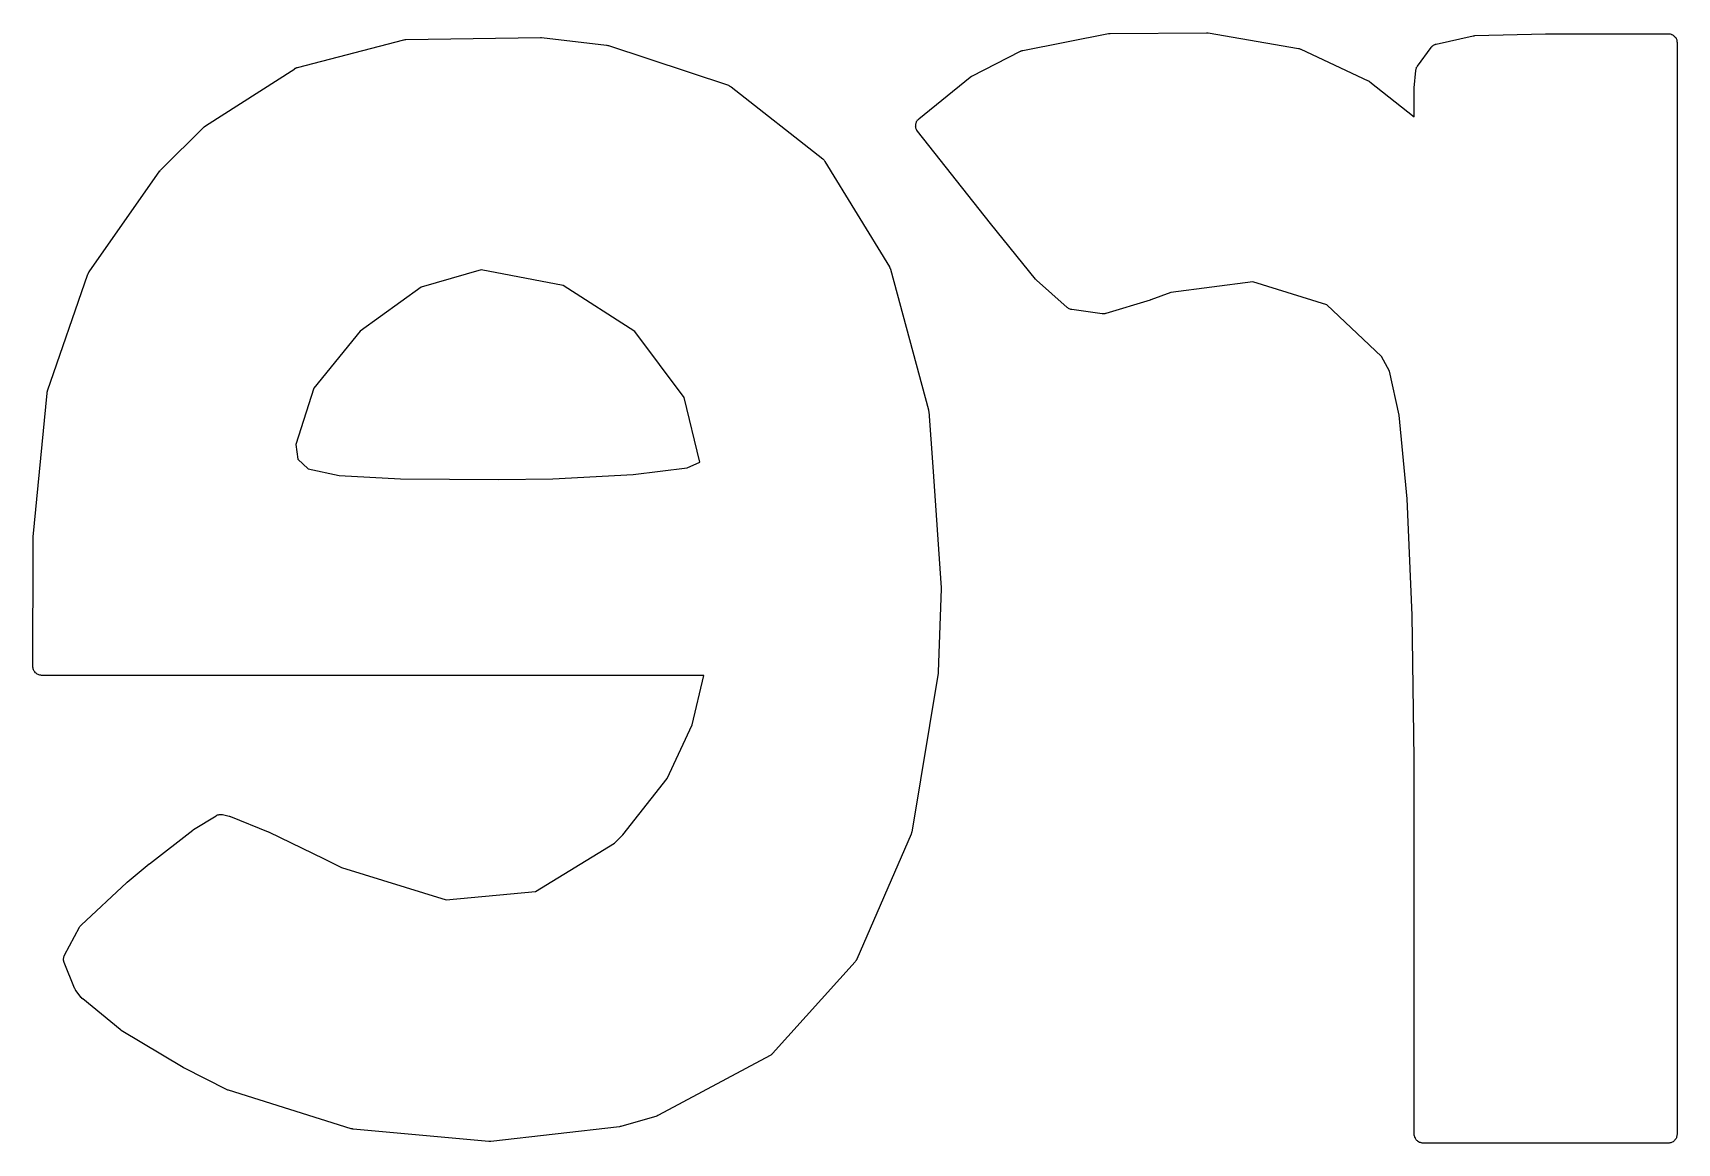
# Model space of a CAD drawing. Extents: x 69 to 230, y -100 to -50.
# Drawn here: x 76.757 to 77.685, y -99.623 to -98.996 of the extents above; entities that cross this region are included whole.
import ezdxf

# ---------------------------------------------------------------- set-up
doc = ezdxf.new("R2010")
doc.units = 0
doc.layers.add('BLACK', color=7, linetype='CONTINUOUS')

msp = doc.modelspace()

# ---------------------------------------------------------------- linework, layer by layer
at = {"layer": 'BLACK', "linetype": 'CONTINUOUS'}
for p, q in [((77.3154, -99.0061), (77.3638, -98.9966)), ((77.3638, -98.9966), (77.3643, -98.9965)), ((77.3638, -98.9966), (77.3638, -98.9966)), ((77.3643, -98.9965), (77.3647, -98.9965)), ((77.3647, -98.9965), (77.4192, -98.9962)), ((77.4192, -98.9962), (77.4193, -98.9962)), ((77.4193, -98.9962), (77.4197, -98.9962)), ((77.4197, -98.9962), (77.4201, -98.9962)), ((77.4201, -98.9962), (77.4711, -99.005)), ((77.5705, -98.9977), (77.6104, -98.9967)), ((77.6104, -98.9967), (77.6105, -98.9967)), ((77.6105, -98.9967), (77.6105, -98.9967)), ((77.6105, -98.9967), (77.6105, -98.9967)), ((77.6105, -98.9967), (77.6798, -98.9967)), ((77.6798, -98.9967), (77.6803, -98.9967)), ((77.6803, -98.9967), (77.6807, -98.9968)), ((77.6807, -98.9968), (77.6807, -98.9968)), ((77.6807, -98.9968), (77.6807, -98.9968)), ((77.6807, -98.9968), (77.6813, -98.997)), ((77.6813, -98.997), (77.6816, -98.9971)), ((77.6816, -98.9971), (77.6817, -98.9971)), ((77.6817, -98.9971), (77.6817, -98.9971)), ((77.6817, -98.9971), (77.6821, -98.9973)), ((77.6821, -98.9973), (77.6825, -98.9975)), ((77.6825, -98.9975), (77.6825, -98.9975)), ((77.6825, -98.9975), (77.6825, -98.9976)), ((77.6825, -98.9976), (77.6829, -98.9979)), ((76.9061, -99.0158), (76.9662, -99.0001)), ((76.9662, -99.0001), (76.9662, -99.0001)), ((76.9662, -99.0001), (76.9663, -99.0001)), ((76.9663, -99.0001), (76.9664, -99.0001)), ((76.9664, -99.0001), (76.9668, -99)), ((76.9668, -99), (76.9672, -99)), ((76.9672, -99), (76.9673, -99)), ((76.9673, -99), (77.0433, -98.9989)), ((76.9673, -99), (76.9673, -99)), ((77.0433, -98.9989), (77.0433, -98.9989)), ((77.0433, -98.9989), (77.0436, -98.9989)), ((77.0436, -98.9989), (77.0439, -98.9989)), ((77.0439, -98.9989), (77.0806, -99.0032)), ((77.0806, -99.0032), (77.0807, -99.0032)), ((77.0807, -99.0032), (77.0812, -99.0033)), ((77.0812, -99.0033), (77.0816, -99.0034)), ((77.0816, -99.0034), (77.0816, -99.0034)), ((77.0816, -99.0034), (77.0816, -99.0034)), ((77.0816, -99.0034), (77.1493, -99.0258)), ((77.2866, -99.0207), (77.3141, -99.0066)), ((77.3141, -99.0066), (77.3142, -99.0065)), ((77.3142, -99.0065), (77.3143, -99.0065)), ((77.3143, -99.0065), (77.3145, -99.0064)), ((77.3145, -99.0064), (77.3148, -99.0063)), ((77.3148, -99.0063), (77.3151, -99.0062)), ((77.3151, -99.0062), (77.3153, -99.0062)), ((77.3153, -99.0062), (77.3154, -99.0061)), ((77.4711, -99.005), (77.4712, -99.005)), ((77.4712, -99.005), (77.4713, -99.0051)), ((77.4713, -99.0051), (77.4715, -99.0051)), ((77.4715, -99.0051), (77.4718, -99.0052)), ((77.4718, -99.0052), (77.4721, -99.0053)), ((77.4721, -99.0053), (77.4722, -99.0054)), ((77.4722, -99.0054), (77.4724, -99.0054)), ((77.4724, -99.0054), (77.5104, -99.0232)), ((77.5382, -99.0149), (77.5459, -99.0044)), ((77.5459, -99.0043), (77.5461, -99.0041)), ((77.5459, -99.0044), (77.5459, -99.0043)), ((77.5461, -99.0041), (77.5463, -99.0039)), ((77.5463, -99.0039), (77.5464, -99.0038)), ((77.5464, -99.0038), (77.5466, -99.0036)), ((77.5466, -99.0036), (77.5468, -99.0034)), ((77.5468, -99.0034), (77.547, -99.0033)), ((77.547, -99.0033), (77.5472, -99.0032)), ((77.5472, -99.0032), (77.5473, -99.0031)), ((77.5473, -99.0031), (77.5476, -99.0029)), ((77.5476, -99.0029), (77.5479, -99.0028)), ((77.5479, -99.0028), (77.5481, -99.0027)), ((77.5481, -99.0027), (77.5482, -99.0026)), ((77.5482, -99.0026), (77.5485, -99.0026)), ((77.5485, -99.0026), (77.5488, -99.0025)), ((77.5488, -99.0025), (77.5696, -98.9978)), ((77.5696, -98.9978), (77.5696, -98.9978)), ((77.5696, -98.9978), (77.5696, -98.9978)), ((77.5696, -98.9978), (77.5696, -98.9978)), ((77.5696, -98.9978), (77.5696, -98.9978)), ((77.5696, -98.9978), (77.5701, -98.9978)), ((77.5701, -98.9978), (77.5705, -98.9977)), ((77.6829, -98.9979), (77.6833, -98.9982)), ((77.6833, -98.9982), (77.6833, -98.9982)), ((77.6833, -98.9982), (77.6833, -98.9982)), ((77.6833, -98.9982), (77.6835, -98.9985)), ((77.6835, -98.9985), (77.6839, -98.9989)), ((77.6839, -98.9989), (77.6839, -98.9989)), ((77.6839, -98.9989), (77.6839, -98.9989)), ((77.6839, -98.9989), (77.6841, -98.9993)), ((77.6841, -98.9993), (77.6843, -98.9998)), ((77.6843, -98.9998), (77.6843, -98.9998)), ((77.6843, -98.9998), (77.6843, -98.9998)), ((77.6843, -98.9998), (77.6845, -99.0002)), ((77.6845, -99.0002), (77.6846, -99.0007)), ((77.6846, -99.0007), (77.6846, -99.0007)), ((77.6846, -99.0007), (77.6846, -99.0007)), ((77.6846, -99.0007), (77.6846, -99.0011)), ((77.6846, -99.0011), (77.6847, -99.0017)), ((77.6847, -99.0017), (77.6847, -99.6179)), ((76.9047, -99.0163), (76.9049, -99.0162)), ((76.9049, -99.0162), (76.9051, -99.0161)), ((76.9051, -99.0161), (76.9054, -99.016)), ((76.9054, -99.016), (76.9056, -99.0159)), ((76.9056, -99.0159), (76.9058, -99.0158)), ((76.9058, -99.0158), (76.9061, -99.0158)), ((77.5374, -99.0164), (77.5376, -99.0161)), ((77.5376, -99.0161), (77.5377, -99.0157)), ((77.5377, -99.0156), (77.5378, -99.0155)), ((77.5377, -99.0157), (77.5377, -99.0156)), ((77.5378, -99.0155), (77.538, -99.0152)), ((77.538, -99.0152), (77.5382, -99.0149)), ((76.8543, -99.0486), (76.9046, -99.0164)), ((76.9046, -99.0164), (76.9047, -99.0163)), ((77.2568, -99.0447), (77.2857, -99.0212)), ((77.2857, -99.0212), (77.2858, -99.0212)), ((77.2858, -99.0212), (77.2865, -99.0207)), ((77.2865, -99.0207), (77.2866, -99.0207)), ((77.2866, -99.0207), (77.2866, -99.0207)), ((77.2866, -99.0207), (77.2866, -99.0207)), ((77.2866, -99.0207), (77.2866, -99.0207)), ((77.5104, -99.0232), (77.5104, -99.0232)), ((77.5104, -99.0232), (77.5105, -99.0233)), ((77.5105, -99.0233), (77.5105, -99.0233)), ((77.5105, -99.0233), (77.5109, -99.0235)), ((77.5109, -99.0235), (77.5113, -99.0238)), ((77.5113, -99.0238), (77.5113, -99.0238)), ((77.5113, -99.0238), (77.5113, -99.0238)), ((77.5113, -99.0238), (77.5364, -99.0435)), ((77.5364, -99.0273), (77.5372, -99.0174)), ((77.5372, -99.0174), (77.5373, -99.017)), ((77.5372, -99.0174), (77.5372, -99.0174)), ((77.5373, -99.017), (77.5374, -99.0167)), ((77.5374, -99.0165), (77.5374, -99.0164)), ((77.5374, -99.0167), (77.5374, -99.0165)), ((77.1493, -99.0258), (77.1493, -99.0258)), ((77.1493, -99.0258), (77.1497, -99.026)), ((77.1497, -99.026), (77.15, -99.0261)), ((77.15, -99.0261), (77.1501, -99.0262)), ((77.1501, -99.0262), (77.1502, -99.0262)), ((77.1502, -99.0262), (77.1505, -99.0264)), ((77.1505, -99.0264), (77.1508, -99.0266)), ((77.1508, -99.0266), (77.2026, -99.0673)), ((77.5364, -99.0275), (77.5364, -99.0273)), ((77.5364, -99.0277), (77.5364, -99.0275)), ((77.5364, -99.0435), (77.5364, -99.0277)), ((76.8291, -99.0734), (76.8535, -99.0493)), ((76.8535, -99.0492), (76.8543, -99.0486)), ((76.8535, -99.0493), (76.8535, -99.0492)), ((76.8543, -99.0486), (76.8543, -99.0486)), ((77.2549, -99.0489), (77.255, -99.0485)), ((77.255, -99.049), (77.2549, -99.0489)), ((77.255, -99.0479), (77.2551, -99.0475)), ((77.255, -99.048), (77.255, -99.0479)), ((77.255, -99.0485), (77.255, -99.048)), ((77.255, -99.048), (77.255, -99.048)), ((77.255, -99.0494), (77.255, -99.049)), ((77.255, -99.049), (77.255, -99.049)), ((77.2551, -99.0499), (77.255, -99.0494)), ((77.2551, -99.0475), (77.2552, -99.0471)), ((77.2551, -99.05), (77.2551, -99.0499)), ((77.2551, -99.0499), (77.2551, -99.0499)), ((77.2553, -99.0503), (77.2551, -99.05)), ((77.2552, -99.047), (77.2554, -99.0466)), ((77.2552, -99.0471), (77.2552, -99.047)), ((77.2552, -99.047), (77.2552, -99.047)), ((77.2555, -99.0508), (77.2553, -99.0503)), ((77.2554, -99.0466), (77.2555, -99.0462)), ((77.2555, -99.0462), (77.2556, -99.0461)), ((77.2555, -99.0509), (77.2555, -99.0508)), ((77.2555, -99.0508), (77.2555, -99.0508)), ((77.2557, -99.0512), (77.2555, -99.0509)), ((77.2556, -99.0461), (77.2558, -99.0457)), ((77.2556, -99.0461), (77.2556, -99.0461)), ((77.256, -99.0516), (77.2557, -99.0512)), ((77.2558, -99.0457), (77.2561, -99.0454)), ((77.256, -99.0517), (77.256, -99.0516)), ((77.2972, -99.1037), (77.256, -99.0517)), ((77.2561, -99.0454), (77.2561, -99.0453)), ((77.2561, -99.0453), (77.2562, -99.0453)), ((77.2562, -99.0453), (77.2565, -99.045)), ((77.2565, -99.045), (77.2568, -99.0447)), ((77.2026, -99.0673), (77.2027, -99.0674)), ((77.2027, -99.0674), (77.2029, -99.0676)), ((77.2029, -99.0676), (77.2032, -99.0679)), ((77.2032, -99.0679), (77.2033, -99.068)), ((77.2033, -99.068), (77.2034, -99.0681)), ((77.2034, -99.0681), (77.2036, -99.0684)), ((77.2036, -99.0684), (77.2038, -99.0687)), ((77.2038, -99.0687), (77.2402, -99.1283)), ((76.7886, -99.131), (76.8285, -99.0741)), ((76.8285, -99.0741), (76.8286, -99.074)), ((76.8286, -99.074), (76.8288, -99.0737)), ((76.8288, -99.0737), (76.8291, -99.0734)), ((77.3226, -99.1352), (77.2972, -99.1037)), ((77.2972, -99.1037), (77.2972, -99.1037)), ((77.2972, -99.1037), (77.2972, -99.1037)), ((76.765, -99.1983), (76.7879, -99.1323)), ((76.7879, -99.1323), (76.788, -99.1322)), ((76.788, -99.132), (76.7881, -99.1319)), ((76.788, -99.1322), (76.788, -99.132)), ((76.7881, -99.1319), (76.7882, -99.1316)), ((76.7882, -99.1316), (76.7884, -99.1313)), ((76.7884, -99.1313), (76.7885, -99.1312)), ((76.7885, -99.1312), (76.7886, -99.131)), ((77.0097, -99.1299), (76.976, -99.1398)), ((77.0561, -99.1388), (77.0097, -99.1299)), ((77.2402, -99.1283), (77.2403, -99.1284)), ((77.2403, -99.1284), (77.2403, -99.1286)), ((77.2403, -99.1286), (77.2404, -99.1287)), ((77.2404, -99.1287), (77.2405, -99.129)), ((77.2405, -99.129), (77.2407, -99.1293)), ((77.2407, -99.1293), (77.2407, -99.1295)), ((77.2407, -99.1295), (77.2408, -99.1296)), ((77.2408, -99.1296), (77.2622, -99.2089)), ((77.3229, -99.1355), (77.3226, -99.1352)), ((77.3231, -99.1358), (77.3229, -99.1355)), ((77.3232, -99.1358), (77.3231, -99.1358)), ((77.3404, -99.1512), (77.3232, -99.1358)), ((77.4453, -99.1367), (77.3989, -99.1428)), ((77.4871, -99.1496), (77.4453, -99.1367)), ((76.976, -99.1398), (76.9415, -99.1646)), ((77.0965, -99.1647), (77.0561, -99.1388)), ((77.3989, -99.1428), (77.3877, -99.1469)), ((77.3408, -99.1514), (77.3404, -99.1512)), ((77.3412, -99.1517), (77.3408, -99.1514)), ((77.3416, -99.1519), (77.3412, -99.1517)), ((77.3412, -99.1517), (77.3412, -99.1517)), ((77.3412, -99.1517), (77.3412, -99.1517)), ((77.3421, -99.1521), (77.3416, -99.1519)), ((77.3425, -99.1523), (77.3421, -99.1521)), ((77.3421, -99.1521), (77.3421, -99.1521)), ((77.3421, -99.1521), (77.3421, -99.1521)), ((77.343, -99.1524), (77.3425, -99.1523)), ((77.3431, -99.1524), (77.343, -99.1524)), ((77.3602, -99.1547), (77.3431, -99.1524)), ((77.3431, -99.1524), (77.3431, -99.1524)), ((77.3431, -99.1524), (77.3431, -99.1524)), ((77.3431, -99.1524), (77.3431, -99.1524)), ((77.3603, -99.1547), (77.3602, -99.1547)), ((77.3608, -99.1548), (77.3603, -99.1547)), ((77.3603, -99.1547), (77.3603, -99.1547)), ((77.3612, -99.1548), (77.3608, -99.1548)), ((77.3613, -99.1548), (77.3612, -99.1548)), ((77.3617, -99.1547), (77.3613, -99.1548)), ((77.3613, -99.1548), (77.3613, -99.1548)), ((77.3622, -99.1546), (77.3617, -99.1547)), ((77.3623, -99.1546), (77.3622, -99.1546)), ((77.3622, -99.1546), (77.3622, -99.1546)), ((77.3874, -99.147), (77.3623, -99.1546)), ((77.3623, -99.1546), (77.3623, -99.1546)), ((77.3875, -99.147), (77.3874, -99.147)), ((77.3876, -99.1469), (77.3875, -99.147)), ((77.3877, -99.1469), (77.3876, -99.1469)), ((77.5179, -99.1788), (77.4871, -99.1496)), ((76.9415, -99.1646), (76.9154, -99.1968)), ((77.1244, -99.202), (77.0965, -99.1647)), ((77.5224, -99.1872), (77.5179, -99.1788)), ((77.5279, -99.212), (77.5224, -99.1872)), ((76.7569, -99.2807), (76.7648, -99.1995)), ((76.7648, -99.1993), (76.7649, -99.1989)), ((76.7648, -99.1994), (76.7648, -99.1993)), ((76.7648, -99.1993), (76.7648, -99.1993)), ((76.7648, -99.1995), (76.7648, -99.1994)), ((76.7649, -99.1989), (76.765, -99.1985)), ((76.765, -99.1984), (76.765, -99.1983)), ((76.765, -99.1985), (76.765, -99.1984)), ((76.9154, -99.1968), (76.9052, -99.2286)), ((77.1332, -99.2385), (77.1244, -99.202)), ((77.2622, -99.2089), (77.2622, -99.209)), ((77.2622, -99.209), (77.2623, -99.2095)), ((77.2623, -99.2095), (77.2624, -99.2099)), ((77.2624, -99.2099), (77.2646, -99.2411)), ((77.5323, -99.2592), (77.5279, -99.212)), ((76.9052, -99.2286), (76.9064, -99.2368)), ((76.9064, -99.2368), (76.9122, -99.2422)), ((77.126, -99.2416), (77.1332, -99.2385)), ((76.9122, -99.2422), (76.9296, -99.246)), ((76.9296, -99.246), (76.9642, -99.2478)), ((76.9642, -99.2478), (77.0195, -99.2482)), ((77.0195, -99.2482), (77.0503, -99.2478)), ((77.0503, -99.2478), (77.0956, -99.2454)), ((77.0956, -99.2454), (77.126, -99.2416)), ((77.2646, -99.2411), (77.2693, -99.3094)), ((77.5352, -99.3249), (77.5323, -99.2592)), ((76.7569, -99.2809), (76.7569, -99.2807)), ((76.7569, -99.2811), (76.7569, -99.2809)), ((76.7569, -99.2812), (76.7569, -99.2811)), ((76.7569, -99.2877), (76.7569, -99.2812)), ((76.7568, -99.3538), (76.7569, -99.2877)), ((76.7569, -99.2877), (76.7569, -99.2877)), ((77.2694, -99.3099), (77.2677, -99.3569)), ((77.2693, -99.3094), (77.2693, -99.3095)), ((77.2693, -99.3095), (77.2693, -99.3097)), ((77.2693, -99.3097), (77.2694, -99.3099)), ((77.5364, -99.4057), (77.5352, -99.3249)), ((76.7568, -99.3542), (76.7568, -99.3538)), ((76.7569, -99.3547), (76.7568, -99.3542)), ((76.757, -99.3552), (76.7569, -99.3547)), ((76.7569, -99.3547), (76.7569, -99.3547)), ((76.7569, -99.3547), (76.7569, -99.3547)), ((76.7571, -99.3556), (76.757, -99.3552)), ((76.7572, -99.3556), (76.7571, -99.3556)), ((76.7572, -99.3557), (76.7572, -99.3556)), ((76.7573, -99.356), (76.7572, -99.3557)), ((76.7576, -99.3565), (76.7573, -99.356)), ((76.7579, -99.3569), (76.7576, -99.3565)), ((76.7576, -99.3565), (76.7576, -99.3565)), ((76.7576, -99.3565), (76.7576, -99.3565)), ((76.7582, -99.3573), (76.7579, -99.3569)), ((76.7586, -99.3576), (76.7582, -99.3573)), ((76.7582, -99.3573), (76.7582, -99.3573)), ((76.7582, -99.3573), (76.7582, -99.3573)), ((76.759, -99.3579), (76.7586, -99.3576)), ((76.7593, -99.3581), (76.759, -99.3579)), ((76.759, -99.3579), (76.759, -99.3579)), ((76.759, -99.3579), (76.759, -99.3579)), ((76.7598, -99.3584), (76.7593, -99.3581)), ((76.7602, -99.3585), (76.7598, -99.3584)), ((76.7598, -99.3584), (76.7598, -99.3584)), ((76.7598, -99.3584), (76.7598, -99.3584)), ((76.7607, -99.3587), (76.7602, -99.3585)), ((76.7608, -99.3587), (76.7607, -99.3587)), ((76.7612, -99.3587), (76.7608, -99.3587)), ((76.7608, -99.3587), (76.7608, -99.3587)), ((76.7617, -99.3588), (76.7612, -99.3587)), ((77.1354, -99.3588), (76.7617, -99.3588)), ((77.1289, -99.3867), (77.1354, -99.3588)), ((77.2677, -99.3575), (77.2528, -99.4473)), ((77.2677, -99.3569), (77.2677, -99.3569)), ((77.2677, -99.3569), (77.2677, -99.3572)), ((77.2677, -99.3572), (77.2677, -99.3575)), ((77.1147, -99.417), (77.1289, -99.3867)), ((77.5364, -99.4172), (77.5364, -99.4057)), ((77.5364, -99.4057), (77.5364, -99.4057)), ((77.0897, -99.4489), (77.1147, -99.417)), ((77.5364, -99.6178), (77.5364, -99.4172)), ((76.8475, -99.4458), (76.8603, -99.438)), ((76.8603, -99.438), (76.8607, -99.4378)), ((76.8603, -99.438), (76.8603, -99.438)), ((76.8607, -99.4378), (76.861, -99.4376)), ((76.861, -99.4376), (76.8611, -99.4376)), ((76.8611, -99.4376), (76.8612, -99.4376)), ((76.8612, -99.4376), (76.8616, -99.4375)), ((76.8616, -99.4375), (76.862, -99.4374)), ((76.862, -99.4374), (76.8621, -99.4374)), ((76.8621, -99.4374), (76.8622, -99.4373)), ((76.8622, -99.4373), (76.8626, -99.4373)), ((76.8626, -99.4373), (76.863, -99.4373)), ((76.863, -99.4373), (76.863, -99.4373)), ((76.863, -99.4373), (76.8631, -99.4373)), ((76.8631, -99.4373), (76.8635, -99.4374)), ((76.8635, -99.4374), (76.8639, -99.4374)), ((76.8639, -99.4374), (76.8676, -99.4382)), ((76.8676, -99.4382), (76.8677, -99.4382)), ((76.8677, -99.4382), (76.8681, -99.4384)), ((76.8681, -99.4384), (76.8684, -99.4385)), ((76.8684, -99.4385), (76.8895, -99.4471)), ((76.8226, -99.4651), (76.847, -99.4461)), ((76.847, -99.4461), (76.8473, -99.4459)), ((76.847, -99.4461), (76.847, -99.4461)), ((76.8473, -99.4459), (76.8475, -99.4458)), ((76.8895, -99.4471), (76.8895, -99.4471)), ((76.8895, -99.4471), (76.8896, -99.4472)), ((76.8896, -99.4472), (76.8897, -99.4472)), ((76.8897, -99.4472), (76.9211, -99.4624)), ((77.085, -99.4535), (77.0897, -99.4489)), ((77.2524, -99.4484), (77.2218, -99.519)), ((77.2525, -99.4483), (77.2524, -99.4484)), ((77.2524, -99.4484), (77.2524, -99.4484)), ((77.2526, -99.4479), (77.2525, -99.4483)), ((77.2527, -99.4475), (77.2526, -99.4479)), ((77.2528, -99.4473), (77.2527, -99.4473)), ((77.2527, -99.4473), (77.2527, -99.4474)), ((77.2527, -99.4474), (77.2527, -99.4475)), ((77.0404, -99.4808), (77.085, -99.4535)), ((76.81, -99.4756), (76.8224, -99.4652)), ((76.8224, -99.4652), (76.8225, -99.4652)), ((76.8225, -99.4652), (76.8226, -99.4651)), ((76.8225, -99.4652), (76.8225, -99.4652)), ((76.9211, -99.4624), (76.9211, -99.4624)), ((76.9211, -99.4624), (76.9212, -99.4624)), ((76.9212, -99.4624), (76.931, -99.4673)), ((76.931, -99.4673), (76.9901, -99.4854)), ((76.7841, -99.4997), (76.8098, -99.4758)), ((76.8098, -99.4758), (76.8099, -99.4757)), ((76.8099, -99.4757), (76.81, -99.4756)), ((76.8099, -99.4757), (76.8099, -99.4757)), ((76.9901, -99.4854), (77.0404, -99.4808)), ((76.7747, -99.5167), (76.7831, -99.501)), ((76.7831, -99.5009), (76.7833, -99.5006)), ((76.7831, -99.501), (76.7831, -99.5009)), ((76.7833, -99.5006), (76.7835, -99.5004)), ((76.7835, -99.5004), (76.7836, -99.5002)), ((76.7836, -99.5002), (76.7837, -99.5001)), ((76.7837, -99.5001), (76.7839, -99.4999)), ((76.7839, -99.4999), (76.7841, -99.4997)), ((76.7744, -99.5173), (76.7745, -99.5171)), ((76.7745, -99.5171), (76.7746, -99.5169)), ((76.7746, -99.5169), (76.7747, -99.5167)), ((76.7741, -99.5186), (76.7742, -99.5183)), ((76.7741, -99.5188), (76.7741, -99.5186)), ((76.7741, -99.519), (76.7741, -99.5188)), ((76.7741, -99.5193), (76.7741, -99.519)), ((76.7741, -99.5195), (76.7741, -99.5193)), ((76.7741, -99.5197), (76.7741, -99.5195)), ((76.7742, -99.5199), (76.7741, -99.5197)), ((76.7742, -99.518), (76.7743, -99.5178)), ((76.7742, -99.5183), (76.7742, -99.518)), ((76.7742, -99.5202), (76.7742, -99.5199)), ((76.7743, -99.5205), (76.7742, -99.5202)), ((76.7743, -99.5176), (76.7744, -99.5173)), ((76.7743, -99.5178), (76.7743, -99.5176)), ((76.7744, -99.5207), (76.7743, -99.5205)), ((76.7744, -99.5209), (76.7744, -99.5207)), ((76.7803, -99.5354), (76.7744, -99.5209)), ((76.7744, -99.5209), (76.7744, -99.5209)), ((77.2209, -99.5204), (77.1742, -99.5723)), ((77.2211, -99.5202), (77.2209, -99.5204)), ((77.2213, -99.5199), (77.2211, -99.5202)), ((77.2214, -99.5198), (77.2213, -99.5199)), ((77.2215, -99.5196), (77.2214, -99.5198)), ((77.2216, -99.5193), (77.2215, -99.5196)), ((77.2217, -99.5191), (77.2216, -99.5193)), ((77.2218, -99.519), (77.2217, -99.5191)), ((76.7804, -99.5356), (76.7803, -99.5354)), ((76.7805, -99.5358), (76.7804, -99.5356)), ((76.7806, -99.536), (76.7805, -99.5358)), ((76.7808, -99.5363), (76.7806, -99.536)), ((76.7809, -99.5365), (76.7808, -99.5363)), ((76.781, -99.5366), (76.7809, -99.5365)), ((76.781, -99.5367), (76.781, -99.5366)), ((76.7841, -99.5406), (76.781, -99.5367)), ((76.7842, -99.5406), (76.7841, -99.5406)), ((76.7842, -99.5407), (76.7842, -99.5406)), ((76.7846, -99.5411), (76.7842, -99.5407)), ((76.7848, -99.5413), (76.7846, -99.5411)), ((76.7849, -99.5414), (76.7848, -99.5413)), ((76.7848, -99.5413), (76.7848, -99.5413)), ((76.8061, -99.5587), (76.7849, -99.5414)), ((76.7849, -99.5414), (76.7849, -99.5414)), ((76.8064, -99.5589), (76.8061, -99.5587)), ((76.8066, -99.5591), (76.8064, -99.5589)), ((76.8067, -99.5592), (76.8066, -99.5591)), ((76.8417, -99.5802), (76.8067, -99.5592)), ((77.1736, -99.5729), (77.1735, -99.573)), ((77.1737, -99.5728), (77.1736, -99.5729)), ((77.1739, -99.5726), (77.1737, -99.5728)), ((77.1742, -99.5723), (77.1739, -99.5726)), ((77.1742, -99.5723), (77.1742, -99.5723)), ((76.8418, -99.5803), (76.8417, -99.5802)), ((76.8419, -99.5804), (76.8418, -99.5803)), ((76.842, -99.5804), (76.8419, -99.5804)), ((76.8664, -99.5927), (76.842, -99.5804)), ((77.1729, -99.5734), (77.1099, -99.6071)), ((77.1732, -99.5732), (77.1729, -99.5734)), ((77.1735, -99.573), (77.1732, -99.5732)), ((76.8668, -99.5929), (76.8664, -99.5927)), ((76.8671, -99.593), (76.8668, -99.5929)), ((76.8672, -99.593), (76.8671, -99.593)), ((76.9364, -99.6147), (76.8672, -99.593)), ((77.109, -99.6075), (77.0886, -99.6134)), ((77.1094, -99.6073), (77.109, -99.6075)), ((77.109, -99.6075), (77.109, -99.6075)), ((77.109, -99.6075), (77.109, -99.6075)), ((77.109, -99.6075), (77.109, -99.6075)), ((77.1099, -99.6071), (77.1094, -99.6073)), ((77.1099, -99.6071), (77.1099, -99.6071)), ((77.1099, -99.6071), (77.1099, -99.6071)), ((77.1099, -99.6071), (77.1099, -99.6071)), ((77.1099, -99.6071), (77.1099, -99.6071)), ((76.9371, -99.6148), (76.9364, -99.6147)), ((76.9364, -99.6147), (76.9364, -99.6147)), ((76.9364, -99.6147), (76.9364, -99.6147)), ((76.9374, -99.6149), (76.9371, -99.6148)), ((76.9375, -99.6149), (76.9374, -99.6149)), ((76.9374, -99.6149), (76.9374, -99.6149)), ((76.9374, -99.6149), (76.9374, -99.6149)), ((77.0141, -99.6219), (76.9375, -99.6149)), ((77.0878, -99.6136), (77.0152, -99.6219)), ((77.0882, -99.6135), (77.0878, -99.6136)), ((77.0886, -99.6135), (77.0882, -99.6135)), ((77.0886, -99.6134), (77.0886, -99.6135)), ((77.5364, -99.6183), (77.5364, -99.6178)), ((77.5365, -99.6188), (77.5364, -99.6183)), ((77.5366, -99.6192), (77.5365, -99.6188)), ((77.5365, -99.6188), (77.5365, -99.6188)), ((77.5365, -99.6188), (77.5365, -99.6188)), ((77.5367, -99.6197), (77.5366, -99.6192)), ((77.6844, -99.6193), (77.6843, -99.6198)), ((77.6846, -99.6189), (77.6844, -99.6193)), ((77.6847, -99.6179), (77.6846, -99.6184)), ((77.6846, -99.6184), (77.6846, -99.6188)), ((77.6846, -99.6188), (77.6846, -99.6188)), ((77.6846, -99.6188), (77.6846, -99.6189)), ((77.0142, -99.6219), (77.0141, -99.6219)), ((77.0141, -99.6219), (77.0141, -99.6219)), ((77.0141, -99.6219), (77.0141, -99.6219)), ((77.0145, -99.6219), (77.0142, -99.6219)), ((77.0151, -99.6219), (77.0145, -99.6219)), ((77.0152, -99.6219), (77.0151, -99.6219)), ((77.0151, -99.6219), (77.0151, -99.6219)), ((77.0151, -99.6219), (77.0151, -99.6219)), ((77.5368, -99.6197), (77.5367, -99.6197)), ((77.537, -99.6201), (77.5368, -99.6197)), ((77.5368, -99.6197), (77.5368, -99.6197)), ((77.5372, -99.6206), (77.537, -99.6201)), ((77.5375, -99.621), (77.5372, -99.6206)), ((77.5372, -99.6206), (77.5372, -99.6206)), ((77.5372, -99.6206), (77.5372, -99.6206)), ((77.5378, -99.6213), (77.5375, -99.621)), ((77.5382, -99.6216), (77.5378, -99.6213)), ((77.5378, -99.6213), (77.5378, -99.6213)), ((77.5378, -99.6213), (77.5378, -99.6213)), ((77.5386, -99.6219), (77.5382, -99.6216)), ((77.5386, -99.622), (77.5386, -99.6219)), ((77.5389, -99.6221), (77.5386, -99.622)), ((77.5386, -99.622), (77.5386, -99.622)), ((77.5394, -99.6224), (77.5389, -99.6221)), ((77.5398, -99.6225), (77.5394, -99.6224)), ((77.5394, -99.6224), (77.5394, -99.6224)), ((77.5394, -99.6224), (77.5394, -99.6224)), ((77.5403, -99.6227), (77.5398, -99.6225)), ((77.5404, -99.6227), (77.5403, -99.6227)), ((77.5408, -99.6228), (77.5404, -99.6227)), ((77.5404, -99.6227), (77.5404, -99.6227)), ((77.5413, -99.6228), (77.5408, -99.6228)), ((77.6797, -99.6228), (77.5413, -99.6228)), ((77.6802, -99.6228), (77.6797, -99.6228)), ((77.6806, -99.6227), (77.6802, -99.6228)), ((77.6807, -99.6227), (77.6806, -99.6227)), ((77.6812, -99.6226), (77.6807, -99.6227)), ((77.6807, -99.6227), (77.6807, -99.6227)), ((77.6816, -99.6225), (77.6812, -99.6226)), ((77.682, -99.6222), (77.6816, -99.6224)), ((77.6816, -99.6224), (77.6816, -99.6225)), ((77.6816, -99.6225), (77.6816, -99.6225)), ((77.6824, -99.622), (77.682, -99.6222)), ((77.6825, -99.622), (77.6824, -99.622)), ((77.6829, -99.6217), (77.6825, -99.622)), ((77.6825, -99.622), (77.6825, -99.622)), ((77.6832, -99.6214), (77.6829, -99.6217)), ((77.6835, -99.621), (77.6832, -99.6214)), ((77.6832, -99.6214), (77.6832, -99.6214)), ((77.6832, -99.6214), (77.6832, -99.6214)), ((77.6838, -99.6206), (77.6835, -99.621)), ((77.6841, -99.6202), (77.6838, -99.6206)), ((77.6838, -99.6206), (77.6838, -99.6206)), ((77.6838, -99.6206), (77.6838, -99.6206)), ((77.6843, -99.6198), (77.6841, -99.6202)), ((77.6843, -99.6198), (77.6843, -99.6198)), ((77.6843, -99.6198), (77.6843, -99.6198))]:
    msp.add_line(p, q, dxfattribs=at)

doc.saveas('drawing.dxf')
